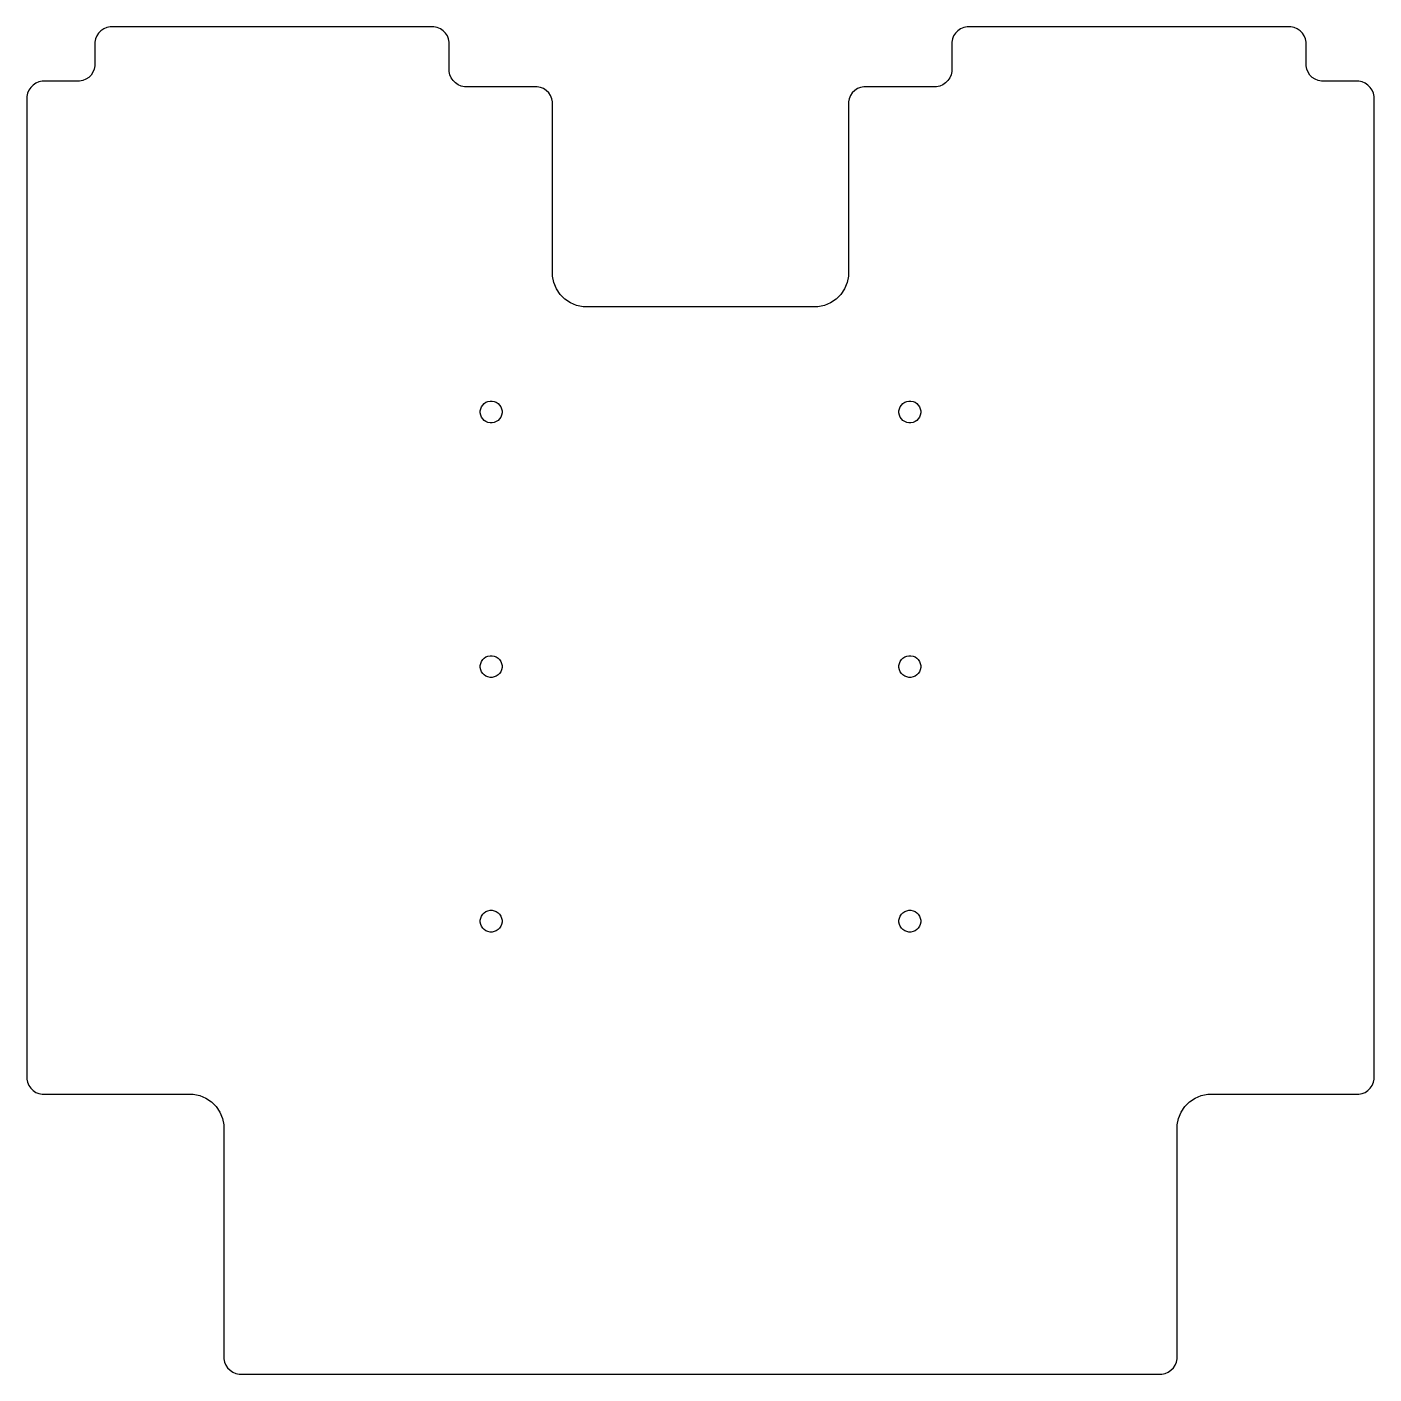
# Model space of a CAD drawing. Header units: millimetres. Extents: x -99 to 99, y -99 to 99.
import ezdxf

# ---------------------------------------------------------------- set-up
doc = ezdxf.new("R2010")
doc.units = ezdxf.units.MM
doc.layers.get('0').update_dxf_attribs({"linetype": 'CONTINUOUS'})

msp = doc.modelspace()

# ---------------------------------------------------------------- linework, layer by layer
for points in [[(67.9462, -99.2), (68.4292, -99.1039), (68.8842, -98.9155), (69.2937, -98.6419), (69.6419, -98.2937), (69.9155, -97.8842), (70.1039, -97.4292), (70.2, -96.9462), (70.2, -62.5075), (70.3921, -61.5416), (70.7691, -60.6316), (71.3162, -59.8127), (72.0127, -59.1162), (72.8316, -58.5691), (73.7416, -58.1921), (74.7075, -58), (96.9462, -58), (97.4292, -57.9039), (97.8842, -57.7155), (98.2937, -57.4419), (98.6419, -57.0937), (98.9155, -56.6842), (99.1039, -56.2292), (99.2, -55.7462), (99.2, 88.9462), (99.1039, 89.4292), (98.9155, 89.8842), (98.6419, 90.2937), (98.2937, 90.6419), (97.8842, 90.9155), (97.4292, 91.1039), (96.9462, 91.2), (91.4538, 91.2), (90.9708, 91.2961), (90.5158, 91.4845), (90.1063, 91.7581), (89.7581, 92.1063), (89.4845, 92.5158), (89.2961, 92.9708), (89.2, 93.4538), (89.2, 96.9462), (89.1039, 97.4292), (88.9155, 97.8842), (88.6419, 98.2937), (88.2937, 98.6419), (87.8842, 98.9155), (87.4292, 99.1039), (86.9462, 99.2), (39.2538, 99.2), (38.7708, 99.1039), (38.3158, 98.9155), (37.9063, 98.6419), (37.5581, 98.2937), (37.2845, 97.8842), (37.0961, 97.4292), (37, 96.9462), (37, 92.6538), (36.9039, 92.1708), (36.7155, 91.7158), (36.4419, 91.3063), (36.0937, 90.9581), (35.6842, 90.6845), (35.2292, 90.4961), (34.7462, 90.4), (24.0538, 90.4), (23.5708, 90.3039), (23.1158, 90.1155), (22.7063, 89.8419), (22.3581, 89.4937), (22.0845, 89.0842), (21.8961, 88.6292), (21.8, 88.1462), (21.8, 62.5075), (21.6079, 61.5416), (21.2309, 60.6316), (20.6838, 59.8127), (19.9873, 59.1162), (19.1684, 58.5691), (18.2584, 58.1921), (17.2925, 58), (-17.2925, 58), (-18.2584, 58.1921), (-19.1684, 58.5691), (-19.9873, 59.1162), (-20.6838, 59.8127), (-21.2309, 60.6316), (-21.6079, 61.5416), (-21.8, 62.5075), (-21.8, 88.1462), (-21.8961, 88.6292), (-22.0845, 89.0842), (-22.3581, 89.4937), (-22.7063, 89.8419), (-23.1158, 90.1155), (-23.5708, 90.3039), (-24.0538, 90.4), (-34.7462, 90.4), (-35.2292, 90.4961), (-35.6842, 90.6845), (-36.0937, 90.9581), (-36.4419, 91.3063), (-36.7155, 91.7158), (-36.9039, 92.1708), (-37, 92.6538), (-37, 96.9462), (-37.0961, 97.4292), (-37.2845, 97.8842), (-37.5581, 98.2937), (-37.9063, 98.6419), (-38.3158, 98.9155), (-38.7708, 99.1039), (-39.2538, 99.2), (-86.9462, 99.2), (-87.4292, 99.1039), (-87.8842, 98.9155), (-88.2937, 98.6419), (-88.6419, 98.2937), (-88.9155, 97.8842), (-89.1039, 97.4292), (-89.2, 96.9462), (-89.2, 93.4538), (-89.2961, 92.9708), (-89.4845, 92.5158), (-89.7581, 92.1063), (-90.1063, 91.7581), (-90.5158, 91.4845), (-90.9708, 91.2961), (-91.4538, 91.2), (-96.9462, 91.2), (-97.4292, 91.1039), (-97.8842, 90.9155), (-98.2937, 90.6419), (-98.6419, 90.2937), (-98.9155, 89.8842), (-99.1039, 89.4292), (-99.2, 88.9462), (-99.2, -55.7462), (-99.1039, -56.2292), (-98.9155, -56.6842), (-98.6419, -57.0937), (-98.2937, -57.4419), (-97.8842, -57.7155), (-97.4292, -57.9039), (-96.9462, -58), (-74.7075, -58), (-73.7416, -58.1921), (-72.8316, -58.5691), (-72.0127, -59.1162), (-71.3162, -59.8127), (-70.7691, -60.6316), (-70.3921, -61.5416), (-70.2, -62.5075), (-70.2, -96.9462), (-70.1039, -97.4292), (-69.9155, -97.8842), (-69.6419, -98.2937), (-69.2937, -98.6419), (-68.8842, -98.9155), (-68.4292, -99.1039), (-67.9462, -99.2)], [(-30.9909, 40.9), (-31.3, 40.9615), (-31.5912, 41.0821), (-31.8533, 41.2572), (-32.0761, 41.4801), (-32.2512, 41.7421), (-32.3718, 42.0333), (-32.4333, 42.3424), (-32.4333, 42.6576), (-32.3718, 42.9667), (-32.2512, 43.2579), (-32.0761, 43.5199), (-31.8533, 43.7428), (-31.5912, 43.9179), (-31.3, 44.0385), (-30.9909, 44.1), (-30.6757, 44.1), (-30.3666, 44.0385), (-30.0754, 43.9179), (-29.8134, 43.7428), (-29.5905, 43.5199), (-29.4154, 43.2579), (-29.2948, 42.9667), (-29.2333, 42.6576), (-29.2333, 42.3424), (-29.2948, 42.0333), (-29.4154, 41.7421), (-29.5905, 41.4801), (-29.8134, 41.2572), (-30.0754, 41.0821), (-30.3666, 40.9615), (-30.6757, 40.9)], [(30.6757, 40.9), (30.3666, 40.9615), (30.0754, 41.0821), (29.8134, 41.2572), (29.5905, 41.4801), (29.4154, 41.7421), (29.2948, 42.0333), (29.2333, 42.3424), (29.2333, 42.6576), (29.2948, 42.9667), (29.4154, 43.2579), (29.5905, 43.5199), (29.8134, 43.7428), (30.0754, 43.9179), (30.3666, 44.0385), (30.6757, 44.1), (30.9909, 44.1), (31.3, 44.0385), (31.5912, 43.9179), (31.8533, 43.7428), (32.0761, 43.5199), (32.2512, 43.2579), (32.3718, 42.9667), (32.4333, 42.6576), (32.4333, 42.3424), (32.3718, 42.0333), (32.2512, 41.7421), (32.0761, 41.4801), (31.8533, 41.2572), (31.5912, 41.0821), (31.3, 40.9615), (30.9909, 40.9)], [(-30.9909, 3.4), (-31.3, 3.46149), (-31.5912, 3.5821), (-31.8533, 3.7572), (-32.0761, 3.98006), (-32.2512, 4.24212), (-32.3718, 4.5333), (-32.4333, 4.84241), (-32.4333, 5.15759), (-32.3718, 5.4667), (-32.2512, 5.75788), (-32.0761, 6.01994), (-31.8533, 6.2428), (-31.5912, 6.4179), (-31.3, 6.53851), (-30.9909, 6.6), (-30.6757, 6.6), (-30.3666, 6.53851), (-30.0754, 6.4179), (-29.8134, 6.2428), (-29.5905, 6.01994), (-29.4154, 5.75788), (-29.2948, 5.4667), (-29.2333, 5.15759), (-29.2333, 4.84241), (-29.2948, 4.5333), (-29.4154, 4.24212), (-29.5905, 3.98006), (-29.8134, 3.7572), (-30.0754, 3.5821), (-30.3666, 3.46149), (-30.6757, 3.4)], [(30.6757, 3.4), (30.3666, 3.46149), (30.0754, 3.5821), (29.8134, 3.7572), (29.5905, 3.98006), (29.4154, 4.24212), (29.2948, 4.5333), (29.2333, 4.84241), (29.2333, 5.15759), (29.2948, 5.4667), (29.4154, 5.75788), (29.5905, 6.01994), (29.8134, 6.2428), (30.0754, 6.4179), (30.3666, 6.53851), (30.6757, 6.6), (30.9909, 6.6), (31.3, 6.53851), (31.5912, 6.4179), (31.8533, 6.2428), (32.0761, 6.01994), (32.2512, 5.75788), (32.3718, 5.4667), (32.4333, 5.15759), (32.4333, 4.84241), (32.3718, 4.5333), (32.2512, 4.24212), (32.0761, 3.98006), (31.8533, 3.7572), (31.5912, 3.5821), (31.3, 3.46149), (30.9909, 3.4)], [(-30.9909, -34.1), (-31.3, -34.0385), (-31.5912, -33.9179), (-31.8533, -33.7428), (-32.0761, -33.5199), (-32.2512, -33.2579), (-32.3718, -32.9667), (-32.4333, -32.6576), (-32.4333, -32.3424), (-32.3718, -32.0333), (-32.2512, -31.7421), (-32.0761, -31.4801), (-31.8533, -31.2572), (-31.5912, -31.0821), (-31.3, -30.9615), (-30.9909, -30.9), (-30.6757, -30.9), (-30.3666, -30.9615), (-30.0754, -31.0821), (-29.8134, -31.2572), (-29.5905, -31.4801), (-29.4154, -31.7421), (-29.2948, -32.0333), (-29.2333, -32.3424), (-29.2333, -32.6576), (-29.2948, -32.9667), (-29.4154, -33.2579), (-29.5905, -33.5199), (-29.8134, -33.7428), (-30.0754, -33.9179), (-30.3666, -34.0385), (-30.6757, -34.1)], [(30.6757, -34.1), (30.3666, -34.0385), (30.0754, -33.9179), (29.8134, -33.7428), (29.5905, -33.5199), (29.4154, -33.2579), (29.2948, -32.9667), (29.2333, -32.6576), (29.2333, -32.3424), (29.2948, -32.0333), (29.4154, -31.7421), (29.5905, -31.4801), (29.8134, -31.2572), (30.0754, -31.0821), (30.3666, -30.9615), (30.6757, -30.9), (30.9909, -30.9), (31.3, -30.9615), (31.5912, -31.0821), (31.8533, -31.2572), (32.0761, -31.4801), (32.2512, -31.7421), (32.3718, -32.0333), (32.4333, -32.3424), (32.4333, -32.6576), (32.3718, -32.9667), (32.2512, -33.2579), (32.0761, -33.5199), (31.8533, -33.7428), (31.5912, -33.9179), (31.3, -34.0385), (30.9909, -34.1)]]:
    msp.add_lwpolyline(points, close=True)

doc.saveas('drawing.dxf')
